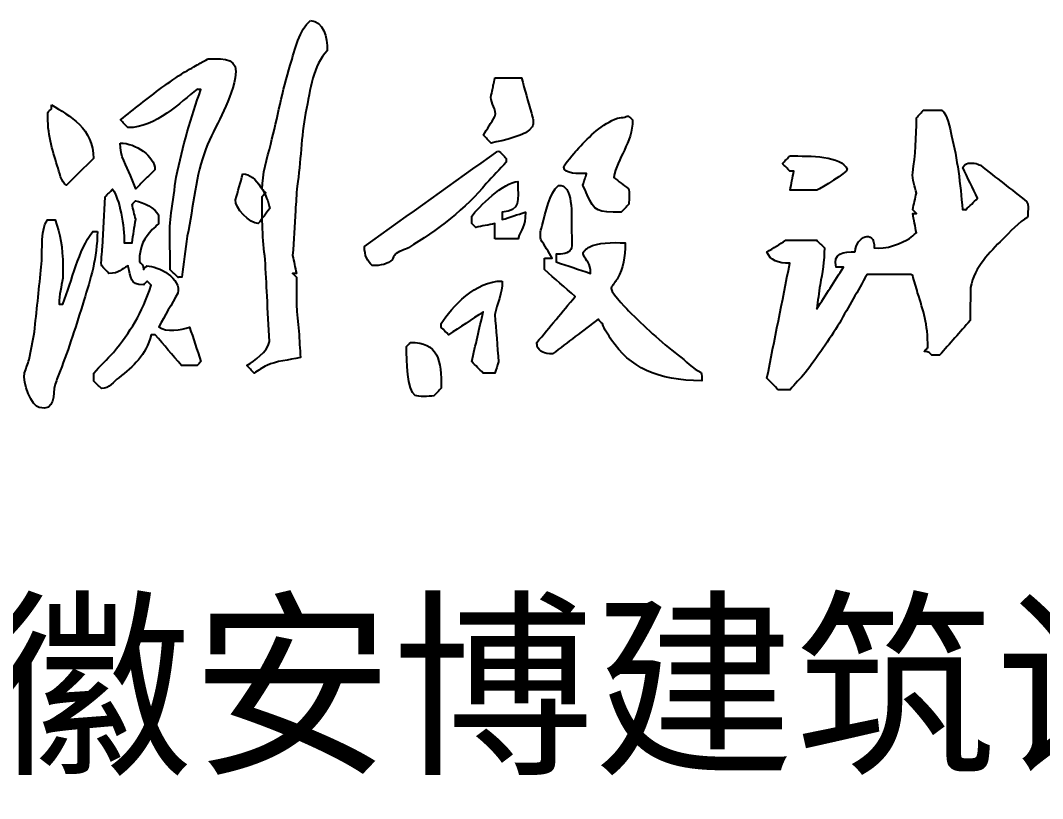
# Model space of a CAD drawing. Extents: x 14207793 to 14719554, y -1675802 to -1228715.
# Drawn here: x 14663070 to 14665151, y -1384646 to -1383061 of the extents above; entities that cross this region are included whole.
import ezdxf

# ---------------------------------------------------------------- set-up
doc = ezdxf.new("R2010")
doc.units = 0
doc.header["$LTSCALE"] = 500
doc.header["$MEASUREMENT"] = 0
doc.layers.add('LAYER7', color=251, linetype='CONTINUOUS')
doc.layers.add('PUB_TITLE', color=4, linetype='CONTINUOUS')
doc.styles.add('宋体', font='SimSun.ttf')

# ---------------------------------------------------------------- blocks, each defined once
blk = doc.blocks.new('ming3')
at = {"layer": 'PUB_TITLE'}
for points, knots in [([(5033329.2, -765337.4), (5033309.7, -765354.1), (5033303.1, -765385.8), (5033294.6, -765413.4), (5033281.5, -765456.2), (5033273.1, -765501.8), (5033261.6, -765547.5), (5033255.9, -765570.3), (5033247, -765598.4), (5033247, -765624), (5033249.1, -765626), (5033251.1, -765627.9), (5033253.2, -765629.8), (5033251.1, -765631.9), (5033249.1, -765634), (5033247, -765636.1), (5033247, -765636.3), (5033247, -765636.4), (5033247, -765636.6), (5033246.8, -765671.6), (5033247.1, -765710.9), (5033252.2, -765743), (5033253.2, -765763.8), (5033254.3, -765784.6), (5033255.3, -765805.3), (5033256.7, -765831), (5033258.1, -765856.7), (5033259.5, -765882.4), (5033255.1, -765899.8), (5033235.2, -765915), (5033220.8, -765922.7), (5033224.9, -765927.1), (5033229.1, -765931.5), (5033233.3, -765935.8), (5033240.5, -765931.8), (5033246.8, -765926.2), (5033254.8, -765922.7), (5033271.7, -765915.4), (5033291.3, -765913.7), (5033311.9, -765909.6), (5033311.1, -765894.6), (5033310.2, -765879.6), (5033309.3, -765864.6), (5033304.9, -765835.3), (5033305.2, -765804.7), (5033305.1, -765772.9), (5033303, -765770.8), (5033300.9, -765768.7), (5033298.8, -765766.6), (5033300.9, -765766.6), (5033303, -765766.6), (5033305.1, -765766.6), (5033303, -765756.4), (5033300.9, -765746.3), (5033298.8, -765736.2), (5033300.4, -765710.9), (5033302, -765685.5), (5033303.5, -765660.2), (5033304.4, -765646.4), (5033305.3, -765632.6), (5033306.2, -765618.8), (5033312.9, -765577.2), (5033313.1, -765533.8), (5033320.8, -765494.6), (5033329.1, -765452.6), (5033333.2, -765414), (5033357.5, -765388.8), (5033358.1, -765364.7), (5033350.1, -765339.3), (5033329.2, -765337.4)], [0, 0, 0, 0, 1, 1, 1, 2, 2, 2, 3, 3, 3, 4, 4, 4, 5, 5, 5, 6, 6, 6, 7, 7, 7, 8, 8, 8, 9, 9, 9, 10, 10, 10, 11, 11, 11, 12, 12, 12, 13, 13, 13, 14, 14, 14, 15, 15, 15, 16, 16, 16, 17, 17, 17, 18, 18, 18, 19, 19, 19, 20, 20, 20, 21, 21, 21, 22, 22, 22, 23, 23, 23, 23]), ([(5033155.7, -765402.4), (5033155.7, -765402.4), (5033155.7, -765402.4), (5033142, -765410.1), (5033128.4, -765417.7), (5033114.8, -765425.4), (5033088.8, -765441.7), (5033064.8, -765460.6), (5033040.9, -765478.9), (5033029.5, -765488), (5033018.2, -765497.1), (5033006.8, -765506.1), (5033010.9, -765510.5), (5033014.9, -765514.9), (5033018.9, -765519.2), (5033019.1, -765519.2), (5033019.2, -765519.2), (5033019.4, -765519.2), (5033066.3, -765519.9), (5033108.7, -765475.4), (5033136.8, -765454.3), (5033138.9, -765454.4), (5033141, -765454.6), (5033143.1, -765454.8), (5033125.8, -765501.2), (5033112.5, -765550.3), (5033101.2, -765603.1), (5033098.4, -765623.3), (5033095.6, -765643.6), (5033092.8, -765663.9), (5033088.1, -765693.6), (5033091.5, -765728.7), (5033091.2, -765760.8), (5033095.6, -765765), (5033099.9, -765769.2), (5033104.3, -765773.4), (5033106.4, -765773.2), (5033108.5, -765773), (5033110.6, -765772.9), (5033113.7, -765749.8), (5033116.9, -765726.7), (5033120, -765703.7), (5033130.6, -765651.7), (5033133.9, -765599.7), (5033151.5, -765555.4), (5033167.2, -765515.8), (5033191.9, -765480.6), (5033201.2, -765434.9), (5033208.1, -765401.3), (5033184.9, -765402), (5033155.7, -765402.4)], [0, 0, 0, 0, 0, 0.5, 1, 1, 1, 2, 2, 2, 3, 3, 3, 4, 4, 4, 5, 5, 5, 6, 6, 6, 7, 7, 7, 8, 8, 8, 9, 9, 9, 10, 10, 10, 11, 11, 11, 12, 12, 12, 13, 13, 13, 14, 14, 14, 15, 15, 15, 16, 16, 16, 16]), ([(5033641.9, -765434.9), (5033641.9, -765434.9), (5033641.9, -765434.9), (5033639.7, -765445.9), (5033637.4, -765456.9), (5033635.1, -765467.9), (5033634.5, -765477.3), (5033646.1, -765489), (5033641.9, -765500.4), (5033635.5, -765511), (5033629, -765521.7), (5033622.6, -765532.3), (5033626.9, -765536.7), (5033631.3, -765541.1), (5033635.7, -765545.4), (5033655.7, -765541.4), (5033696.9, -765532.5), (5033705.3, -765518.2), (5033709.2, -765511.7), (5033705.7, -765500.8), (5033703.8, -765494.6), (5033698.2, -765474.7), (5033692.6, -765454.8), (5033687, -765434.9), (5033672, -765434.9), (5033657, -765434.9), (5033641.9, -765434.9)], [0, 0, 0, 0, 0, 0.5, 1, 1, 1, 2, 2, 2, 3, 3, 3, 4, 4, 4, 5, 5, 5, 6, 6, 6, 7, 7, 7, 8, 8, 8, 8]), ([(5032889.5, -765480.5), (5032889.5, -765480.5), (5032889.5, -765480.5), (5032889.5, -765482.7), (5032889.5, -765485), (5032889.5, -765487.3), (5032887.4, -765489.4), (5032885.3, -765491.5), (5032883.2, -765493.6), (5032882.4, -765530.8), (5032890.7, -765555.9), (5032899.4, -765583.7), (5032903, -765595.1), (5032905.6, -765611.7), (5032915.1, -765617.2), (5032930.3, -765602), (5032945.5, -765586.8), (5032960.7, -765571.6), (5032961.2, -765521.1), (5032921, -765499.4), (5032889.5, -765480.5)], [0, 0, 0, 0, 0, 0.5, 1, 1, 1, 2, 2, 2, 3, 3, 3, 4, 4, 4, 5, 5, 5, 6, 6, 6, 6]), ([(5033867.3, -765499.8), (5033867.3, -765499.8), (5033867.3, -765499.8), (5033859.7, -765502.7), (5033851.9, -765502.2), (5033845.3, -765505.1), (5033818.8, -765516.4), (5033799.1, -765537.7), (5033780.8, -765557.5), (5033777.9, -765560.7), (5033758.4, -765583.3), (5033758.8, -765586.3), (5033760.4, -765598.2), (5033783.3, -765597.6), (5033797.6, -765597.3), (5033795.5, -765603.8), (5033793.4, -765610.2), (5033791.3, -765616.7), (5033793.7, -765622.3), (5033796.2, -765627.9), (5033798.6, -765633.5), (5033811, -765661.4), (5033815.9, -765663.2), (5033856.3, -765662.8), (5033860.6, -765658.3), (5033865, -765653.7), (5033869.4, -765649.2), (5033869.5, -765641.4), (5033871, -765628.3), (5033868.3, -765622.5), (5033860.1, -765616.4), (5033851.9, -765610.2), (5033843.7, -765604.1), (5033849.8, -765569.6), (5033875, -765546.4), (5033875.7, -765506.1), (5033873.4, -765504), (5033871.1, -765501.9), (5033868.8, -765499.8), (5033868.3, -765499.8), (5033867.8, -765499.8), (5033867.3, -765499.8)], [0, 0, 0, 0, 0, 0.5, 1, 1, 1, 2, 2, 2, 3, 3, 3, 4, 4, 4, 5, 5, 5, 6, 6, 6, 7, 7, 7, 8, 8, 8, 9, 9, 9, 10, 10, 10, 11, 11, 11, 12, 12, 12, 13, 13, 13, 13]), ([(5034253.5, -765729.9), (5034234.4, -765729.2), (5034214.2, -765732.9), (5034221, -765756.1), (5034225.2, -765756.1), (5034229.4, -765756.1), (5034233.6, -765756.1), (5034218.4, -765779.7), (5034203.2, -765803.2), (5034188, -765826.8), (5034189.9, -765813.2), (5034191.8, -765799.6), (5034193.7, -765786), (5034197.6, -765765.7), (5034201, -765746.4), (5034201.1, -765723.1), (5034196.7, -765718.9), (5034192.3, -765714.7), (5034188, -765710.5), (5034170.5, -765710.5), (5034153, -765710.5), (5034135.6, -765710.5), (5034124.9, -765717.1), (5034114.3, -765723.8), (5034103.6, -765730.4), (5034109.3, -765744.8), (5034122.2, -765749.6), (5034142.4, -765749.3), (5034129.5, -765814.4), (5034116.5, -765879.6), (5034103.6, -765944.7), (5034110.1, -765951.2), (5034116.5, -765957.7), (5034123, -765964.1), (5034123.2, -765964.1), (5034123.3, -765964.1), (5034123.5, -765964.1), (5034130, -765964.1), (5034136.4, -765964.1), (5034142.9, -765964.1), (5034150.4, -765954), (5034160.8, -765945.5), (5034168.6, -765935.3), (5034189, -765908.3), (5034208.6, -765880.1), (5034226.7, -765850.9), (5034242.3, -765823.5), (5034257.8, -765796.1), (5034273.4, -765768.7), (5034292.8, -765768.7), (5034312.2, -765768.7), (5034331.6, -765768.7), (5034336.7, -765768.7), (5034348.7, -765767.1), (5034350.9, -765770.2), (5034353.7, -765780), (5034356.5, -765789.8), (5034359.3, -765799.6), (5034368.9, -765830.9), (5034376.6, -765850.6), (5034376.6, -765892.9), (5034374.7, -765894.8), (5034372.8, -765896.7), (5034370.9, -765898.6), (5034370.9, -765898.8), (5034370.9, -765899), (5034370.9, -765899.1), (5034378.9, -765899), (5034379.3, -765902.1), (5034383.4, -765905.4), (5034387.8, -765905.4), (5034392.2, -765905.4), (5034396.5, -765905.4), (5034413.8, -765885.9), (5034431.1, -765866.3), (5034448.4, -765846.7), (5034448.6, -765828.1), (5034448.8, -765809.4), (5034448.9, -765790.7), (5034456.6, -765754.7), (5034481.4, -765730.9), (5034503.4, -765708.9), (5034514.3, -765698), (5034531.9, -765678.1), (5034545.9, -765671.7), (5034546, -765665.6), (5034548.1, -765648.6), (5034544.8, -765645), (5034518.5, -765624.4), (5034492.1, -765603.8), (5034465.7, -765583.2), (5034462, -765580.4), (5034449.1, -765577.7), (5034442.1, -765580.5), (5034439.4, -765581.8), (5034437.5, -765584.5), (5034435.8, -765586.8), (5034444.2, -765604.3), (5034452.6, -765621.8), (5034461, -765639.2), (5034454.3, -765645.7), (5034447.7, -765652.2), (5034441.1, -765658.6), (5034439.2, -765658.4), (5034437.2, -765658.3), (5034435.3, -765658.1), (5034432.1, -765615.6), (5034426.4, -765571.2), (5034417, -765533.4), (5034413.5, -765519.4), (5034410.7, -765496.2), (5034399.7, -765489.9), (5034389.7, -765489.7), (5034379.8, -765489.5), (5034369.8, -765489.4), (5034365.6, -765493.7), (5034361.4, -765498.1), (5034357.2, -765502.5), (5034357.4, -765536.2), (5034355.4, -765565.7), (5034350.9, -765595.7), (5034349.2, -765607.6), (5034355.6, -765620), (5034357.2, -765630.3), (5034355.1, -765639.8), (5034353, -765649.2), (5034350.9, -765658.6), (5034353, -765660.7), (5034355.1, -765662.8), (5034357.2, -765664.9), (5034355.1, -765664.9), (5034353, -765664.9), (5034350.9, -765664.9), (5034353, -765675.9), (5034355.1, -765686.9), (5034357.2, -765697.9), (5034353.2, -765701.1), (5034349.2, -765704.2), (5034345.2, -765707.4), (5034334.9, -765714.2), (5034303.8, -765727.7), (5034285.4, -765723.1), (5034286.7, -765690.5), (5034254.3, -765704.1), (5034253.5, -765729.9)], [0, 0, 0, 0, 1, 1, 1, 2, 2, 2, 3, 3, 3, 4, 4, 4, 5, 5, 5, 6, 6, 6, 7, 7, 7, 8, 8, 8, 9, 9, 9, 10, 10, 10, 11, 11, 11, 12, 12, 12, 13, 13, 13, 14, 14, 14, 15, 15, 15, 16, 16, 16, 17, 17, 17, 18, 18, 18, 19, 19, 19, 20, 20, 20, 21, 21, 21, 22, 22, 22, 23, 23, 23, 24, 24, 24, 25, 25, 25, 26, 26, 26, 27, 27, 27, 28, 28, 28, 29, 29, 29, 30, 30, 30, 31, 31, 31, 32, 32, 32, 33, 33, 33, 34, 34, 34, 35, 35, 35, 36, 36, 36, 37, 37, 37, 38, 38, 38, 39, 39, 39, 40, 40, 40, 41, 41, 41, 42, 42, 42, 43, 43, 43, 44, 44, 44, 45, 45, 45, 46, 46, 46, 47, 47, 47, 48, 48, 48, 48]), ([(5033006.3, -765545.4), (5033005.8, -765568.7), (5033016.6, -765583.5), (5033023.6, -765600.5), (5033026.6, -765608), (5033029.5, -765615.5), (5033032.5, -765623), (5033038.5, -765617), (5033044.4, -765611.1), (5033050.3, -765605.2), (5033055.2, -765600.5), (5033060.1, -765595.7), (5033065, -765591), (5033065.2, -765567.2), (5033031.7, -765545.7), (5033006.3, -765545.4)], [0, 0, 0, 0, 1, 1, 1, 2, 2, 2, 3, 3, 3, 4, 4, 4, 5, 5, 5, 5]), ([(5033647.2, -765559.1), (5033571.7, -765613), (5033496.3, -765667), (5033420.8, -765721), (5033420.4, -765737.1), (5033425.9, -765746), (5033433.9, -765753.5), (5033447.7, -765753.7), (5033461.2, -765750.9), (5033467.4, -765743.5), (5033469.2, -765740.4), (5033470.9, -765737.2), (5033472.7, -765734.1), (5033477, -765730.2), (5033489.9, -765726.2), (5033495.2, -765723.1), (5033542.3, -765695.4), (5033594, -765655.4), (5033627.3, -765614.1), (5033638.6, -765602), (5033650, -765590), (5033661.3, -765577.9), (5033661.3, -765575.8), (5033661.3, -765573.7), (5033661.3, -765571.6), (5033656.7, -765568), (5033653.1, -765561), (5033647.2, -765559.1)], [0, 0, 0, 0, 1, 1, 1, 2, 2, 2, 3, 3, 3, 4, 4, 4, 5, 5, 5, 6, 6, 6, 7, 7, 7, 8, 8, 8, 9, 9, 9, 9]), ([(5034142.4, -765567.4), (5034142.4, -765567.4), (5034142.4, -765567.4), (5034138.2, -765571.6), (5034134, -765575.8), (5034129.8, -765580), (5034134, -765584.4), (5034138.2, -765588.8), (5034142.4, -765593.1), (5034144.7, -765593.1), (5034146.9, -765593.1), (5034149.2, -765593.1), (5034147.1, -765603.9), (5034145, -765614.8), (5034142.9, -765625.6), (5034158.1, -765625.6), (5034173.3, -765625.6), (5034188.5, -765625.6), (5034196, -765621.1), (5034239.3, -765596.1), (5034239.8, -765590), (5034230, -765566.7), (5034177, -765567.3), (5034142.4, -765567.4)], [0, 0, 0, 0, 0, 0.5, 1, 1, 1, 2, 2, 2, 3, 3, 3, 4, 4, 4, 5, 5, 5, 6, 6, 6, 7, 7, 7, 7]), ([(5033214.3, -765597.8), (5033210.2, -765612.5), (5033206, -765627.2), (5033201.8, -765641.9), (5033199.7, -765655.5), (5033226.5, -765682.3), (5033240.5, -765682.2), (5033247, -765673.6), (5033253.5, -765665.1), (5033259.9, -765656.5), (5033256.6, -765636.2), (5033237.2, -765597.9), (5033214.3, -765597.8)], [0, 0, 0, 0, 1, 1, 1, 2, 2, 2, 3, 3, 3, 4, 4, 4, 4]), ([(5033641.9, -765707.9), (5033655, -765707.9), (5033668.1, -765707.9), (5033681.2, -765707.9), (5033686.9, -765690.2), (5033693.8, -765689.3), (5033693.8, -765662.8), (5033693.6, -765662.8), (5033693.5, -765662.8), (5033693.3, -765662.8), (5033680.4, -765667), (5033667.4, -765671.2), (5033654.5, -765675.4), (5033654.5, -765671.2), (5033654.5, -765667), (5033654.5, -765662.8), (5033686.1, -765660.6), (5033681.4, -765643.3), (5033680.7, -765610.9), (5033657.6, -765611.1), (5033613.7, -765654.4), (5033602.6, -765669.6), (5033602.6, -765673.8), (5033602.6, -765678), (5033602.6, -765682.2), (5033604.9, -765684.3), (5033607.2, -765686.4), (5033609.5, -765688.5), (5033620.3, -765686.4), (5033631.1, -765684.3), (5033641.9, -765682.2), (5033641.9, -765690.8), (5033641.9, -765699.3), (5033641.9, -765707.9)], [0, 0, 0, 0, 1, 1, 1, 2, 2, 2, 3, 3, 3, 4, 4, 4, 5, 5, 5, 6, 6, 6, 7, 7, 7, 8, 8, 8, 9, 9, 9, 10, 10, 10, 11, 11, 11, 11]), ([(5033726.3, -765740.9), (5033726.3, -765747.4), (5033726.3, -765753.8), (5033726.3, -765760.3), (5033743.6, -765775.5), (5033760.9, -765790.7), (5033778.2, -765805.9), (5033756.5, -765831.9), (5033734.9, -765857.9), (5033713.2, -765883.9), (5033713.4, -765886), (5033713.6, -765888.1), (5033713.7, -765890.2), (5033718.3, -765899.3), (5033725.3, -765903.7), (5033739.9, -765903.3), (5033765.6, -765883.8), (5033791.3, -765864.2), (5033817, -765844.6), (5033819.4, -765846.9), (5033821.9, -765849.2), (5033824.3, -765851.5), (5033827.6, -765862.2), (5033834.3, -765871.2), (5033840, -765879.8), (5033870.2, -765925), (5033917.3, -765948.9), (5033993, -765948.9), (5033993.2, -765944.2), (5033993.5, -765937.9), (5033992, -765934.8), (5033977.7, -765928.9), (5033965.2, -765914.5), (5033953.2, -765905.4), (5033922.8, -765882.4), (5033895.5, -765856.7), (5033868.8, -765830), (5033862.7, -765823.8), (5033833.9, -765794.7), (5033840, -765789.6), (5033843.5, -765784.6), (5033847, -765779.5), (5033850.5, -765774.4), (5033859.6, -765759.1), (5033863, -765738.8), (5033863.1, -765714.7), (5033840.5, -765714.1), (5033816.1, -765714), (5033801.8, -765722), (5033798.1, -765724.1), (5033789.2, -765730.3), (5033792.3, -765735.1), (5033797.1, -765746.6), (5033804.4, -765748.4), (5033804.4, -765766.6), (5033784.8, -765760.1), (5033765.3, -765753.6), (5033745.7, -765747.2), (5033745.7, -765742.8), (5033745.7, -765738.4), (5033745.7, -765734.1), (5033756.2, -765734.3), (5033767.2, -765732.8), (5033770.9, -765726.2), (5033774.4, -765719.6), (5033771.9, -765703.1), (5033771.9, -765694.3), (5033771.9, -765667.7), (5033775.5, -765614.2), (5033749.9, -765617.7), (5033733.9, -765629.9), (5033728.2, -765663.9), (5033722.1, -765685.3), (5033720.7, -765690.2), (5033717.5, -765701.9), (5033720, -765708.9), (5033726.5, -765719.6), (5033733, -765730.2), (5033739.4, -765740.9), (5033735, -765740.9), (5033730.7, -765740.9), (5033726.3, -765740.9)], [0, 0, 0, 0, 1, 1, 1, 2, 2, 2, 3, 3, 3, 4, 4, 4, 5, 5, 5, 6, 6, 6, 7, 7, 7, 8, 8, 8, 9, 9, 9, 10, 10, 10, 11, 11, 11, 12, 12, 12, 13, 13, 13, 14, 14, 14, 15, 15, 15, 16, 16, 16, 17, 17, 17, 18, 18, 18, 19, 19, 19, 20, 20, 20, 21, 21, 21, 22, 22, 22, 23, 23, 23, 24, 24, 24, 25, 25, 25, 26, 26, 26, 27, 27, 27, 27]), ([(5033026.2, -765714.7), (5033026.2, -765714.7), (5033026.2, -765714.7), (5033021.9, -765714.7), (5033017.5, -765714.7), (5033013.1, -765714.7), (5033013.5, -765687.3), (5033004.8, -765638.7), (5032993.2, -765624), (5032989, -765628.2), (5032984.8, -765632.4), (5032980.6, -765636.6), (5032979.1, -765665.1), (5032977.5, -765693.6), (5032975.9, -765722), (5032975.7, -765728.6), (5032972.7, -765750.9), (5032974.9, -765754), (5032978.9, -765758.2), (5032982.9, -765762.4), (5032986.9, -765766.6), (5033005.5, -765766.9), (5033007.7, -765759), (5033019.4, -765754), (5033019.4, -765754.3), (5033019.4, -765754.7), (5033019.4, -765755), (5033026, -765773), (5033020.7, -765786.6), (5033046.1, -765786), (5033048.1, -765783.9), (5033050, -765781.8), (5033051.9, -765779.7), (5033054.2, -765781.9), (5033056.4, -765784.2), (5033058.7, -765786.5), (5033042.8, -765836), (5033023.2, -765865.1), (5032994.8, -765900.7), (5032983.6, -765912.4), (5032972.4, -765924.1), (5032961.2, -765935.8), (5032961.2, -765940.4), (5032961.2, -765944.9), (5032961.2, -765949.4), (5032965.6, -765953.6), (5032970, -765957.8), (5032974.3, -765962), (5032987.7, -765962), (5032995.7, -765949.9), (5033003.7, -765943.7), (5033028.6, -765924.3), (5033049.4, -765906.3), (5033058.7, -765870.8), (5033061, -765870.8), (5033063.3, -765870.8), (5033065.5, -765870.8), (5033080.4, -765888.1), (5033095.2, -765905.4), (5033110.1, -765922.7), (5033119, -765922.7), (5033127.9, -765922.7), (5033136.8, -765922.7), (5033138.9, -765920.5), (5033141, -765918.2), (5033143.1, -765915.9), (5033136.6, -765896.5), (5033130.2, -765877.1), (5033123.7, -765857.7), (5033109.9, -765862.6), (5033083.9, -765867.6), (5033071.8, -765857.2), (5033082.5, -765838.2), (5033093.1, -765819.1), (5033103.8, -765800.1), (5033111.3, -765775.5), (5033070.1, -765753.8), (5033051.4, -765754), (5033049.5, -765755.9), (5033047.5, -765757.8), (5033045.6, -765759.8), (5033045.8, -765751.5), (5033042.2, -765751), (5033038.8, -765746.7), (5033038.6, -765717.8), (5033047.9, -765707.5), (5033060.3, -765692.2), (5033064, -765689), (5033067.6, -765685.9), (5033071.3, -765682.7), (5033071.3, -765677.7), (5033071.3, -765672.6), (5033071.3, -765667.5), (5033065.6, -765656.2), (5033045.9, -765646.1), (5033032, -765643.4), (5033030.1, -765645.5), (5033028.1, -765647.6), (5033026.2, -765649.7), (5033028.3, -765658.1), (5033030.4, -765666.5), (5033032.5, -765674.9), (5033030.4, -765688.1), (5033028.3, -765701.4), (5033026.2, -765714.7)], [0, 0, 0, 0, 0, 0.5, 1, 1, 1, 2, 2, 2, 3, 3, 3, 4, 4, 4, 5, 5, 5, 6, 6, 6, 7, 7, 7, 8, 8, 8, 9, 9, 9, 10, 10, 10, 11, 11, 11, 12, 12, 12, 13, 13, 13, 14, 14, 14, 15, 15, 15, 16, 16, 16, 17, 17, 17, 18, 18, 18, 19, 19, 19, 20, 20, 20, 21, 21, 21, 22, 22, 22, 23, 23, 23, 24, 24, 24, 25, 25, 25, 26, 26, 26, 27, 27, 27, 28, 28, 28, 29, 29, 29, 30, 30, 30, 31, 31, 31, 32, 32, 32, 33, 33, 33, 34, 34, 34, 34]), ([(5032967.5, -765695.3), (5032964.9, -765695.3), (5032962.3, -765695.3), (5032959.7, -765695.3), (5032934.5, -765728.2), (5032925.2, -765777.5), (5032908.8, -765819), (5032906.7, -765819), (5032904.7, -765819), (5032902.6, -765819), (5032902.6, -765802.3), (5032906.4, -765789.4), (5032908.8, -765775), (5032908.8, -765768.1), (5032908.8, -765761.3), (5032908.8, -765754.5), (5032908.8, -765722.2), (5032904.1, -765700.2), (5032895.7, -765675.9), (5032891.4, -765675.9), (5032887, -765675.9), (5032882.6, -765675.9), (5032869.1, -765694), (5032875.9, -765734.3), (5032871.6, -765761.3), (5032868, -765796.3), (5032864.3, -765831.2), (5032860.6, -765866.1), (5032857.7, -765881.7), (5032854.7, -765897.2), (5032851.7, -765912.8), (5032849.1, -765920.3), (5032846.5, -765927.8), (5032843.9, -765935.3), (5032839.4, -765952.5), (5032857, -765992.1), (5032868.5, -765994.5), (5032897.6, -766000.6), (5032891, -765972.9), (5032895.7, -765954.7), (5032898.5, -765947.2), (5032901.3, -765939.7), (5032904.1, -765932.2), (5032919.2, -765893.6), (5032931.7, -765853.9), (5032944.5, -765812.7), (5032955.5, -765777.1), (5032967.2, -765740.7), (5032967.5, -765695.3)], [0, 0, 0, 0, 1, 1, 1, 2, 2, 2, 3, 3, 3, 4, 4, 4, 5, 5, 5, 6, 6, 6, 7, 7, 7, 8, 8, 8, 9, 9, 9, 10, 10, 10, 11, 11, 11, 12, 12, 12, 13, 13, 13, 14, 14, 14, 15, 15, 15, 16, 16, 16, 16]), ([(5033654.5, -765779.7), (5033608.8, -765778.9), (5033569.7, -765824), (5033550.8, -765851.5), (5033550.8, -765853.7), (5033550.8, -765856), (5033550.8, -765858.3), (5033555, -765862.5), (5033559.2, -765866.7), (5033563.3, -765870.8), (5033582.9, -765857.9), (5033602.5, -765845), (5033622, -765832.1), (5033615.6, -765860.2), (5033609.1, -765888.3), (5033602.6, -765916.4), (5033609.1, -765922.9), (5033615.6, -765929.4), (5033622, -765935.8), (5033622.2, -765935.8), (5033622.4, -765935.8), (5033622.6, -765935.8), (5033629, -765935.8), (5033635.5, -765935.8), (5033641.9, -765935.8), (5033644, -765929.5), (5033646.1, -765923.3), (5033648.2, -765917), (5033646.1, -765890.1), (5033644, -765863.2), (5033641.9, -765836.3), (5033645.6, -765817.7), (5033654.4, -765801.1), (5033654.5, -765779.7)], [0, 0, 0, 0, 1, 1, 1, 2, 2, 2, 3, 3, 3, 4, 4, 4, 5, 5, 5, 6, 6, 6, 7, 7, 7, 8, 8, 8, 9, 9, 9, 10, 10, 10, 11, 11, 11, 11]), ([(5033498.4, -765883.9), (5033498.4, -765883.9), (5033498.4, -765883.9), (5033496.3, -765886.2), (5033494.2, -765888.5), (5033492.1, -765890.8), (5033491.6, -765914.6), (5033493.3, -765965.6), (5033506.7, -765973.6), (5033512.7, -765977.1), (5033529.9, -765974.8), (5033538.2, -765974.6), (5033542.4, -765970.2), (5033546.6, -765965.9), (5033550.8, -765961.5), (5033551.5, -765914.2), (5033545.9, -765883.2), (5033498.4, -765883.9)], [0, 0, 0, 0, 0, 0.5, 1, 1, 1, 2, 2, 2, 3, 3, 3, 4, 4, 4, 5, 5, 5, 5])]:
    blk.add_open_spline(points, degree=3, knots=knots, dxfattribs=at)

msp = doc.modelspace()

# ---------------------------------------------------------------- block references
at = {"layer": 'LAYER7', "xscale": 1.199999999254942, "yscale": 1.199999999953434, "zscale": 1.2}
msp.add_blockref('ming3', (8623665.29, -464656.53, 1554.42), dxfattribs=at)

# ---------------------------------------------------------------- texts
at = {"layer": 'PUB_TITLE', "style": '宋体'}
msp.add_text('(原安徽安博建筑设计有限公司）', height=300, dxfattribs=at).set_placement((14661986.43, -1384565.92, 1554.42))

doc.saveas('drawing.dxf')
